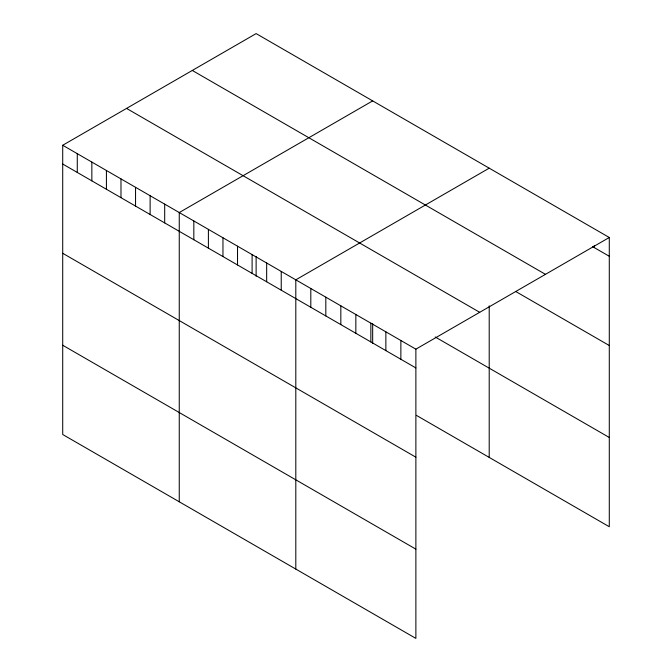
<?xml version="1.0" encoding="UTF-8"?>
<svg xmlns="http://www.w3.org/2000/svg" width="672" height="672" viewBox="0 0 672 672"><rect width="100%" height="100%" fill="white"/><g stroke="black" fill="none" stroke-linecap="round" stroke-linejoin="round"><path stroke-width="1.01" d="M62.714 145.261L415.876 349.163L415.876 638.4L62.714 434.507L62.714 145.261L256.124 33.6L609.286 237.493L609.286 526.739L416.371 415.355M372.666 100.884L179.256 212.554L179.256 501.791M489.208 168.176L295.806 279.838L295.806 569.075M415.876 349.163L609.286 237.493M592.511 246.59L609.286 256.276M192.301 70.451L545.462 274.344M515.701 291.488L609.286 345.526M126.538 108.41L479.699 312.312M435.221 336.991L609.286 437.48M62.714 164.035L415.876 367.937M62.714 253.294L415.876 457.187M62.714 345.248L415.876 549.15M594.275 245.524L594.275 247.607M489.208 305.827L489.208 457.414M400.865 340.494L400.865 359.268M385.862 331.834L385.862 350.608M372.666 323.677L372.666 343.518M370.852 323.165L370.852 341.939M355.841 314.496L355.841 333.27M340.83 305.836L340.83 324.61M325.819 297.167L325.819 315.941M310.808 288.498L310.808 307.272M281.232 271.421L281.232 290.203M266.666 263.012L266.666 281.786M256.124 256.393L256.124 276.226M252.101 254.604L252.101 273.378M237.527 246.196L237.527 264.97M222.961 237.779L222.961 256.553M208.396 229.37L208.396 248.144M193.83 220.962L193.83 239.736M164.69 204.137L164.69 222.911M150.125 195.728L150.125 214.502M135.551 187.32L135.551 206.094M120.985 178.903L120.985 197.677M106.42 170.495L106.42 189.269M91.846 162.086L91.846 180.86M77.28 153.678L77.28 172.452"/></g></svg>
